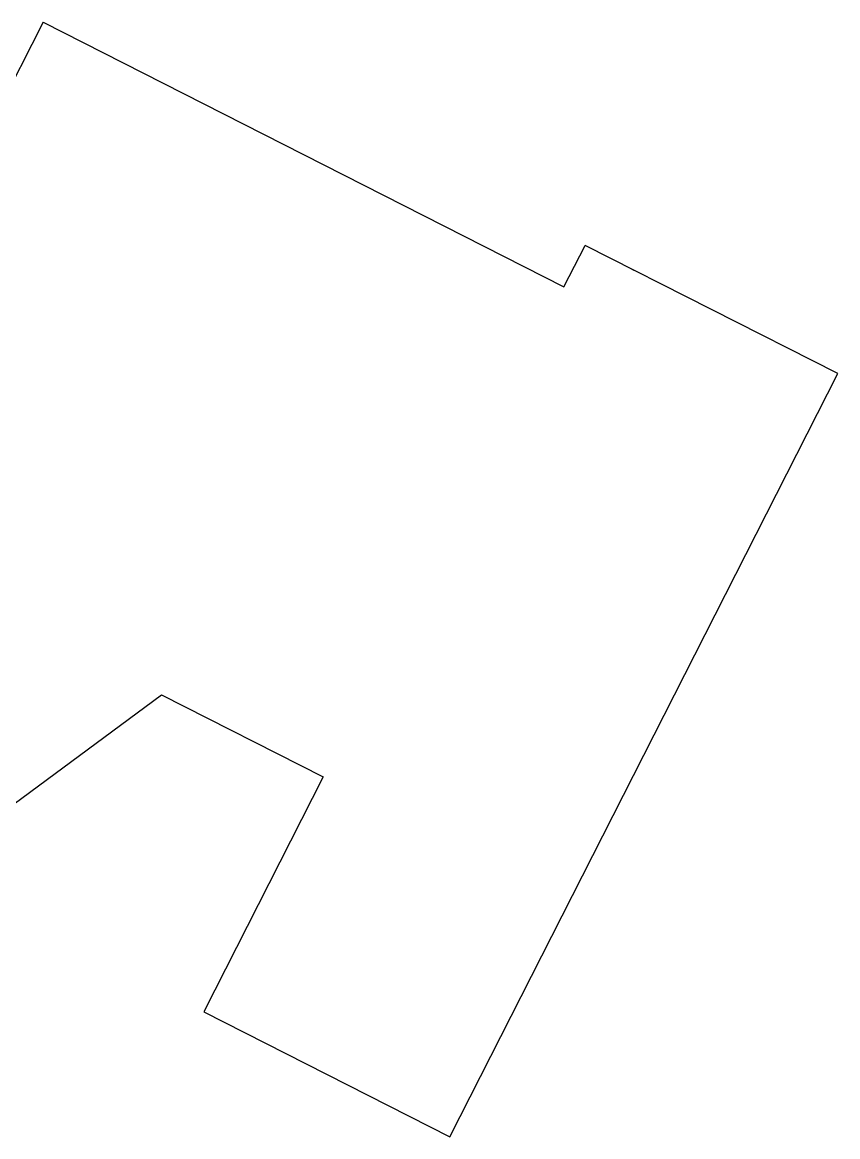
# Model space of a CAD drawing. Header units: inches. Extents: x 69217836 to 69222610, y 27671187 to 27674487.
# Drawn here: x 69220262 to 69222610, y 27671278 to 27674487 of the extents above; entities that cross this region are included whole.
import ezdxf

# ---------------------------------------------------------------- set-up
doc = ezdxf.new("R2010")
doc.units = ezdxf.units.IN
doc.header["$LTSCALE"] = 25
doc.header["$MEASUREMENT"] = 0
doc.layers.add('A-SITE', color=3, linetype='CONTINUOUS')

msp = doc.modelspace()

# ---------------------------------------------------------------- linework, layer by layer
at = {"layer": 'A-SITE'}
for p, q in [((69220321.8, 27674487.2), (69219564, 27672995.6)), ((69220321.8, 27674487.2), (69221821.4, 27673725.4)), ((69221821.4, 27673725.4), (69221882.1, 27673844.8)), ((69222609.6, 27673475.3), (69221882.1, 27673844.8)), ((69222023.8, 27673772.8), (69222011.4, 27673779.2)), ((69221493.1, 27671277.6), (69222609.6, 27673475.3)), ((69220166.5, 27672183.4), (69220662.8, 27672550.7)), ((69220662.8, 27672550.7), (69221128.1, 27672314.4)), ((69221128.1, 27672314.4), (69220784.3, 27671637.7)), ((69220784.3, 27671637.7), (69221493.1, 27671277.6))]:
    msp.add_line(p, q, dxfattribs=at)

doc.saveas('drawing.dxf')
